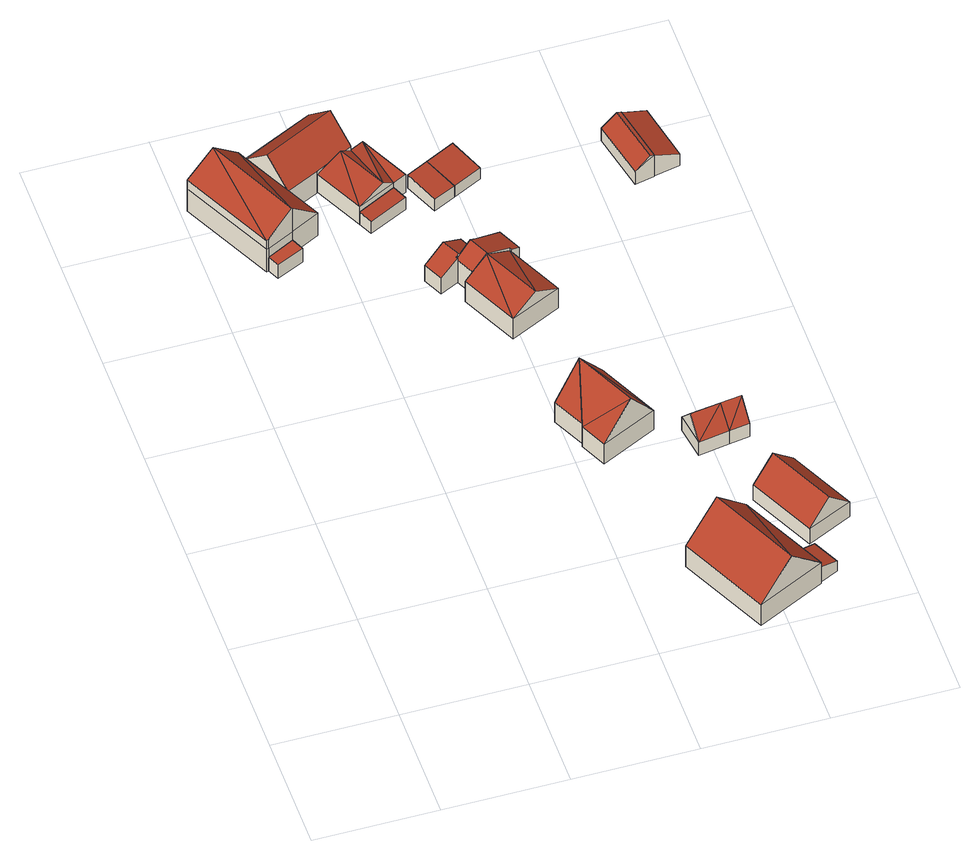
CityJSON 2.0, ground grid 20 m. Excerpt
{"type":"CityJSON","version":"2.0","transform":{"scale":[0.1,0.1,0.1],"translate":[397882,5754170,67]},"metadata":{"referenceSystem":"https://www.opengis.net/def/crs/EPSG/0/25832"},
"CityObjects":{
"building1":{"type":"Building","attributes":{"Gemeindeschluessel":"05515000","Geometrietyp2DReferenz":"3000","function":"31001_1000"},"address":[{"country":"Germany","locality":"Münster","thoroughfareNumber":"30","thoroughfareName":"Lindenallee"}],"children":["building1-1","building1-2","building1-3"]},
"building1-1":{"type":"BuildingPart","attributes":{"roofType":"1000","measuredHeight":2.84},"parents":["building1"],"geometry":[{"type":"Solid","lod":"2","boundaries":[[[[0,1,2,3]],[[4,5,1,0]],[[6,7,5,4]],[[4,0,3,6]],[[1,5,7,2]],[[7,6,3,2]]]],"semantics":{"surfaces":[{"type":"WallSurface"},{"type":"RoofSurface"},{"type":"GroundSurface"},{"type":"ClosureSurface"}],"values":[[0,0,0,1,2,3]]}}]},
"building1-2":{"type":"BuildingPart","attributes":{"roofType":"5000","measuredHeight":9.12},"parents":["building1"],"geometry":[{"type":"Solid","lod":"2","boundaries":[[[[8,9,10,11]],[[12,13,9,8]],[[14,15,13,12]],[[16,17,15,14]],[[18,19,17,16]],[[11,20,21,22,8]],[[23,18,16,14,24,22,21]],[[22,24,12,8]],[[24,14,12]],[[9,13,15,17,19,10]],[[19,18,11,10]],[[21,20,23]],[[23,20,11,18]]]],"semantics":{"surfaces":[{"type":"WallSurface"},{"type":"RoofSurface"},{"type":"GroundSurface"},{"type":"ClosureSurface"}],"values":[[0,0,0,0,0,1,1,0,0,2,3,0,3]]}}]},
"building1-3":{"type":"BuildingPart","attributes":{"roofType":"3100","measuredHeight":9.78},"parents":["building1"],"geometry":[{"type":"Solid","lod":"2","boundaries":[[[[25,26,27,28]],[[29,10,26,25]],[[11,10,29]],[[19,18,30]],[[31,32,19,30]],[[33,2,32,31]],[[3,2,33]],[[34,35,7,6,36]],[[28,27,35,34]],[[37,38,39,40]],[[41,40,39]],[[42,43,44,20,29,25,38]],[[39,38,25]],[[20,44,30,23,20,29]],[[44,43,31,30]],[[43,42,33,31]],[[42,38,37,36,33]],[[41,39,25,28]],[[40,41,28,34]],[[37,40,34,36]],[[26,10,19,32,2,7,35,27]],[[18,23,30]],[[11,29,20]],[[19,10,11,18]],[[18,11,20,23]],[[3,33,36,6]],[[7,2,3,6]]]],"semantics":{"surfaces":[{"type":"WallSurface"},{"type":"RoofSurface"},{"type":"GroundSurface"},{"type":"ClosureSurface"}],"values":[[0,0,0,0,0,0,0,0,0,1,1,1,1,0,0,0,0,0,0,0,2,0,0,3,3,0,3]]}}]},
"building2":{"type":"Building","attributes":{"Gemeindeschluessel":"05515000","Geometrietyp2DReferenz":"3000","function":"31001_1310","roofType":"2100","measuredHeight":2.73},"geometry":[{"type":"Solid","lod":"2","boundaries":[[[[45,46,47,48]],[[49,50,46,45]],[[51,52,50,49]],[[48,47,52,51]],[[49,45,48,51]],[[46,50,52,47]]]],"semantics":{"surfaces":[{"type":"WallSurface"},{"type":"RoofSurface"},{"type":"GroundSurface"}],"values":[[0,0,0,0,1,2]]}}]},
"building3":{"type":"Building","attributes":{"Gemeindeschluessel":"05515000","Geometrietyp2DReferenz":"3000","function":"31001_2460","roofType":"5000","measuredHeight":5.32},"geometry":[{"type":"Solid","lod":"2","boundaries":[[[[53,54,55,56]],[[57,58,54,53]],[[59,60,58,57]],[[61,62,60,59]],[[63,64,62,61]],[[65,66,64,63]],[[56,55,66,65]],[[63,61,59]],[[67,63,59]],[[53,67,59]],[[59,57,53]],[[53,68,67]],[[65,67,68]],[[68,56,65]],[[56,68,53]],[[63,67,65]],[[54,58,60,62,64,66,55]]]],"semantics":{"surfaces":[{"type":"WallSurface"},{"type":"RoofSurface"},{"type":"GroundSurface"}],"values":[[0,0,0,0,0,0,0,1,1,1,1,1,1,1,0,0,2]]}}]},
"building4":{"type":"Building","attributes":{"Gemeindeschluessel":"05515000","Geometrietyp2DReferenz":"3000","function":"31001_2460","roofType":"5000","measuredHeight":5.49},"geometry":[{"type":"Solid","lod":"2","boundaries":[[[[69,70,71,72]],[[73,74,70,69]],[[75,76,74,73]],[[77,78,76,75]],[[79,80,78,77]],[[72,71,80,79]],[[77,75,81,82]],[[72,79,82,81,73,69]],[[77,82,79]],[[73,81,75]],[[70,74,76,78,80,71]]]],"semantics":{"surfaces":[{"type":"WallSurface"},{"type":"RoofSurface"},{"type":"GroundSurface"}],"values":[[0,0,0,0,0,0,1,1,0,0,2]]}}]},
"building5":{"type":"Building","attributes":{"Gemeindeschluessel":"05515000","Geometrietyp2DReferenz":"3000","function":"31001_1000","roofType":"5000","measuredHeight":10.21},"address":[{"country":"Germany","locality":"Münster","thoroughfareNumber":"26","thoroughfareName":"Lindenallee"}],"geometry":[{"type":"Solid","lod":"2","boundaries":[[[[83,84,85,86]],[[87,88,84,83]],[[89,90,88,87]],[[91,92,90,89]],[[93,94,92,91]],[[86,85,94,93]],[[95,89,87]],[[95,87,83]],[[96,95,83]],[[83,86,96]],[[93,91,95]],[[95,96,93]],[[93,96,86]],[[89,95,91]],[[84,88,90,92,94,85]]]],"semantics":{"surfaces":[{"type":"WallSurface"},{"type":"RoofSurface"},{"type":"GroundSurface"}],"values":[[0,0,0,0,0,0,1,1,1,1,1,1,0,0,2]]}}]},
"building6":{"type":"Building","attributes":{"Gemeindeschluessel":"05515000","Geometrietyp2DReferenz":"3000","function":"31001_1000","roofType":"5000","measuredHeight":10.5},"address":[{"country":"Germany","locality":"Münster","thoroughfareNumber":"22","thoroughfareName":"Lindenallee"}],"geometry":[{"type":"Solid","lod":"2","boundaries":[[[[97,98,99,100]],[[101,102,98,97]],[[103,104,102,101]],[[105,106,104,103]],[[100,99,106,105]],[[107,108,103,101]],[[107,97,100]],[[107,100,105]],[[105,108,107]],[[97,107,101]],[[103,108,105]],[[98,102,104,106,99]]]],"semantics":{"surfaces":[{"type":"WallSurface"},{"type":"RoofSurface"},{"type":"GroundSurface"}],"values":[[0,0,0,0,0,1,1,1,1,0,0,2]]}}]},
"building7":{"type":"Building","attributes":{"Gemeindeschluessel":"05515000","Geometrietyp2DReferenz":"3000","function":"31001_1000"},"address":[{"country":"Germany","locality":"Münster","thoroughfareNumber":"28","thoroughfareName":"Lindenallee"}],"children":["building7-1","building7-2"]},
"building7-1":{"type":"BuildingPart","attributes":{"roofType":"3100","measuredHeight":6.89},"parents":["building7"],"geometry":[{"type":"Solid","lod":"2","boundaries":[[[[109,110,111,112,113]],[[114,71,115,116,117]],[[118,80,71,114]],[[119,120,80,118]],[[121,78,120,119]],[[122,123,78,121]],[[113,112,123,122]],[[118,114,117,124,125,119]],[[126,109,113,122,121,119,125]],[[111,127,128,115,71,80,120,78,123,112]],[[110,109,126,129]],[[127,111,110,129]],[[129,126,125,124]],[[127,129,130,128]],[[129,124,130]],[[130,116,115,128]],[[116,130,124,117]]]],"semantics":{"surfaces":[{"type":"WallSurface"},{"type":"RoofSurface"},{"type":"GroundSurface"},{"type":"ClosureSurface"}],"values":[[0,0,0,0,0,0,0,1,1,2,0,3,0,3,3,3,3]]}}]},
"building7-2":{"type":"BuildingPart","attributes":{"roofType":"3100","measuredHeight":6.91},"parents":["building7"],"geometry":[{"type":"Solid","lod":"2","boundaries":[[[[116,115,131,132]],[[133,134,111,110]],[[135,136,134,133]],[[132,131,136,135]],[[137,138,135]],[[138,139,132,135]],[[133,110,129,137]],[[124,138,137,129]],[[139,117,116,132]],[[137,135,133]],[[115,128,127,111,134,136,131]],[[128,130,129,127]],[[115,116,130,128]],[[127,129,110,111]],[[139,138,124,117]],[[124,129,130]],[[117,124,130,116]]]],"semantics":{"surfaces":[{"type":"WallSurface"},{"type":"RoofSurface"},{"type":"GroundSurface"},{"type":"ClosureSurface"}],"values":[[0,0,0,0,1,1,1,1,0,0,2,3,3,3,0,3,3]]}}]},
"building8":{"type":"Building","attributes":{"Gemeindeschluessel":"05515000","Geometrietyp2DReferenz":"3000","function":"31001_2460","roofType":"2100","measuredHeight":2.88},"geometry":[{"type":"Solid","lod":"2","boundaries":[[[[140,141,142,143]],[[144,145,141,140]],[[146,147,145,144]],[[143,142,147,146]],[[144,140,143,146]],[[141,145,147,142]]]],"semantics":{"surfaces":[{"type":"WallSurface"},{"type":"RoofSurface"},{"type":"GroundSurface"}],"values":[[0,0,0,0,1,2]]}}]},
"building9":{"type":"Building","attributes":{"Gemeindeschluessel":"05515000","Geometrietyp2DReferenz":"3000","function":"51009_1610","roofType":"2100","measuredHeight":2.89},"geometry":[{"type":"Solid","lod":"2","boundaries":[[[[144,145,147,146]],[[148,149,145,144]],[[150,151,149,148]],[[146,147,151,150]],[[148,144,146,150]],[[145,149,151,147]]]],"semantics":{"surfaces":[{"type":"WallSurface"},{"type":"RoofSurface"},{"type":"GroundSurface"}],"values":[[0,0,0,0,1,2]]}}]},
"building10":{"type":"Building","attributes":{"Gemeindeschluessel":"05515000","Geometrietyp2DReferenz":"3000","function":"31001_2460","roofType":"2100","measuredHeight":3.21},"geometry":[{"type":"Solid","lod":"2","boundaries":[[[[152,153,154,155]],[[156,157,153,152]],[[158,159,157,156]],[[155,154,159,158]],[[156,152,155,158]],[[153,157,159,154]]]],"semantics":{"surfaces":[{"type":"WallSurface"},{"type":"RoofSurface"},{"type":"GroundSurface"}],"values":[[0,0,0,0,1,2]]}}]},
"building11":{"type":"Building","attributes":{"Gemeindeschluessel":"05515000","Geometrietyp2DReferenz":"3000","function":"31001_2460","roofType":"3100","measuredHeight":6.24},"geometry":[{"type":"Solid","lod":"2","boundaries":[[[[160,161,162,163]],[[164,165,161,160]],[[166,167,165,164]],[[163,162,167,166]],[[160,168,164]],[[166,169,163]],[[169,168,160]],[[160,163,169]],[[168,169,166]],[[166,164,168]],[[161,165,167,162]]]],"semantics":{"surfaces":[{"type":"WallSurface"},{"type":"RoofSurface"},{"type":"GroundSurface"}],"values":[[0,0,0,0,0,0,1,1,1,1,2]]}}]},
"building12":{"type":"Building","attributes":{"Gemeindeschluessel":"05515000","Geometrietyp2DReferenz":"3000","function":"31001_2700","roofType":"3100","measuredHeight":7.16},"geometry":[{"type":"Solid","lod":"2","boundaries":[[[[170,171,172,173]],[[174,175,171,170]],[[176,177,175,174]],[[173,172,177,176]],[[170,178,174]],[[176,179,173]],[[173,179,178,170]],[[174,178,179,176]],[[171,175,177,172]]]],"semantics":{"surfaces":[{"type":"WallSurface"},{"type":"RoofSurface"},{"type":"GroundSurface"}],"values":[[0,0,0,0,0,0,1,1,2]]}}]},
"building13":{"type":"Building","attributes":{"Gemeindeschluessel":"05515000","Geometrietyp2DReferenz":"3000","function":"31001_2460","roofType":"3100","measuredHeight":6.23},"geometry":[{"type":"Solid","lod":"2","boundaries":[[[[180,181,167,166]],[[182,183,181,180]],[[163,162,183,182]],[[166,167,162,163]],[[180,184,182]],[[163,185,166]],[[185,184,180]],[[180,166,185]],[[184,185,163]],[[163,182,184]],[[181,183,162,167]]]],"semantics":{"surfaces":[{"type":"WallSurface"},{"type":"RoofSurface"},{"type":"GroundSurface"}],"values":[[0,0,0,0,0,0,1,1,1,1,2]]}}]},
"building14":{"type":"Building","attributes":{"Geometrietyp2DReferenz":"3000","Gemeindeschluessel":"05515000","function":"51009_1610","roofType":"3100","measuredHeight":4.78},"geometry":[{"type":"Solid","lod":"2","boundaries":[[[[186,187,188,189]],[[190,191,187,186]],[[192,193,191,190]],[[189,188,193,192]],[[186,194,190]],[[192,195,189]],[[189,195,194,186]],[[190,194,195,192]],[[187,191,193,188]]]],"semantics":{"surfaces":[{"type":"WallSurface"},{"type":"RoofSurface"},{"type":"GroundSurface"}],"values":[[0,0,0,0,0,0,1,1,2]]}}]},
"building15":{"type":"Building","attributes":{"Gemeindeschluessel":"05515000","Geometrietyp2DReferenz":"3000","function":"31001_2700","roofType":"2100","measuredHeight":4.46},"geometry":[{"type":"Solid","lod":"2","boundaries":[[[[196,197,198,199]],[[200,201,197,196]],[[202,203,201,200]],[[199,198,203,202]],[[200,196,199,202]],[[197,201,203,198]]]],"semantics":{"surfaces":[{"type":"WallSurface"},{"type":"RoofSurface"},{"type":"GroundSurface"}],"values":[[0,0,0,0,1,2]]}}]}
},
"vertices":[
[139,898,38],[139,898,9],[130,918,9],[130,918,38],[95,877,38],[95,877,9],[86,896,38],[86,896,9],
[224,1133,56],[224,1133,9],[109,1078,9],[109,1078,56],[263,1054,56],[263,1054,9],[263,1053,56],[263,1053,9],[201,1022,56],[201,1022,9],[149,997,56],[149,997,9],[110,1076,57],[129,1037,100],[244,1093,100],[148,998,57],[263,1054,57],
[102,1092,57],[102,1092,9],[9,1046,9],[9,1046,57],[109,1078,57],[149,997,57],[176,941,57],[176,941,9],[130,918,57],[83,895,57],[83,895,9],[86,896,57],[86,896,78],[129,918,107],[56,1069,107],[83,895,76],[9,1046,76],[130,918,107],[176,941,58],[149,997,58],
[241,941,39],[241,941,12],[251,918,12],[251,918,37],[303,972,39],[303,972,12],[314,949,37],[314,949,12],
[263,1053,49],[263,1053,11],[201,1022,11],[201,1022,49],[263,1054,49],[263,1054,11],[285,1065,49],[285,1065,11],[325,982,49],[325,982,11],[303,972,49],[303,972,11],[241,941,49],[241,941,11],[284,963,64],[244,1043,64],
[311,769,49],[311,769,16],[341,783,16],[341,783,68],[296,801,49],[296,801,16],[362,833,51],[362,833,16],[376,803,51],[376,803,16],[340,786,68],[340,786,16],[330,818,71],[344,788,71],
[416,419,54],[416,419,12],[436,376,12],[436,376,54],[420,421,54],[420,421,12],[393,478,54],[393,478,12],[479,519,54],[479,519,12],[526,419,54],[526,419,12],[437,499,114],[484,399,114],
[669,60,47],[669,60,2],[669,61,2],[669,61,47],[560,7,47],[560,7,2],[490,153,47],[490,153,2],[600,205,47],[600,205,2],[615,34,107],[546,179,107],
[423,779,64],[423,779,59],[423,779,16],[437,786,16],[437,786,57],[341,783,64],[356,752,16],[356,752,59],[356,752,64],[340,786,64],[365,798,85],[365,798,16],[376,803,79],[419,824,57],[419,824,16],[381,764,84],[381,764,85],[421,783,64],[421,783,16],[381,764,16],[421,783,59],[381,764,59],
[340,744,16],[340,744,59],[466,689,59],[466,689,16],[384,651,59],[384,651,16],[425,670,85],[380,764,85],[356,752,69],
[330,989,40],[330,989,11],[354,934,11],[354,934,35],[365,1006,40],[365,1006,11],[390,951,35],[390,951,11],
[412,1029,40],[412,1029,11],[437,974,35],[437,974,11],
[677,117,27],[677,117,5],[649,103,5],[649,103,37],[698,74,27],[698,74,5],[669,61,37],[669,61,5],
[575,356,33],[575,356,5],[625,364,5],[625,364,33],[567,412,33],[567,412,5],[616,419,33],[616,419,5],[571,384,68],[620,391,68],
[624,247,37],[624,247,5],[676,138,5],[676,138,37],[697,281,37],[697,281,5],[749,172,37],[749,172,5],[660,264,77],[712,155,77],
[650,424,33],[650,424,5],[658,369,33],[658,369,5],[654,396,67],[620,391,67],
[630,994,37],[630,994,10],[650,895,10],[650,895,37],[662,999,56],[662,999,10],[682,902,56],[682,902,10],[655,998,58],[675,900,58],
[682,902,55],[682,902,11],[724,910,11],[724,910,36],[662,999,55],[662,999,11],[704,1008,36],[704,1008,11]
]}
